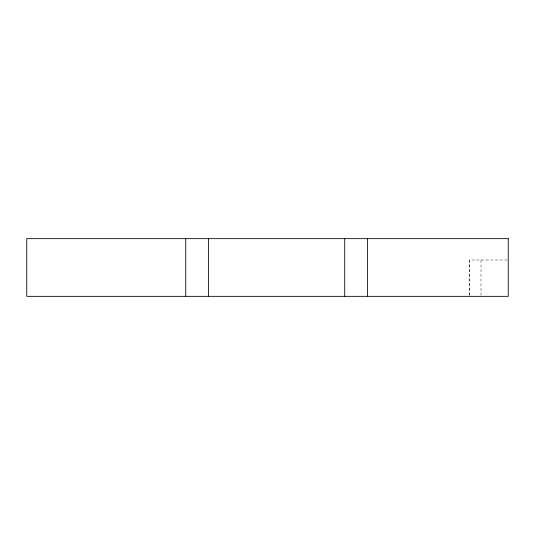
<?xml version="1.0" encoding="UTF-8"?>
<svg xmlns="http://www.w3.org/2000/svg" width="535" height="535" viewBox="0 0 535 535"><rect width="100%" height="100%" fill="white"/><g stroke="black" fill="none" stroke-linecap="round" stroke-linejoin="round"><path stroke-width="0.4" stroke-dasharray="2.67 2.01" d="M469.663 260.003L469.663 296.343L469.636 260.003L508.25 260.003M480.998 260.003L480.998 296.343"/><path stroke-width="0.8" d="M367.431 238.657L367.431 296.343M344.721 238.657L344.721 296.343M208.449 238.657L208.449 296.343M185.739 238.657L185.739 296.343M508.25 238.657L26.75 238.657L26.75 296.343L508.25 296.343L508.25 238.657"/></g></svg>
